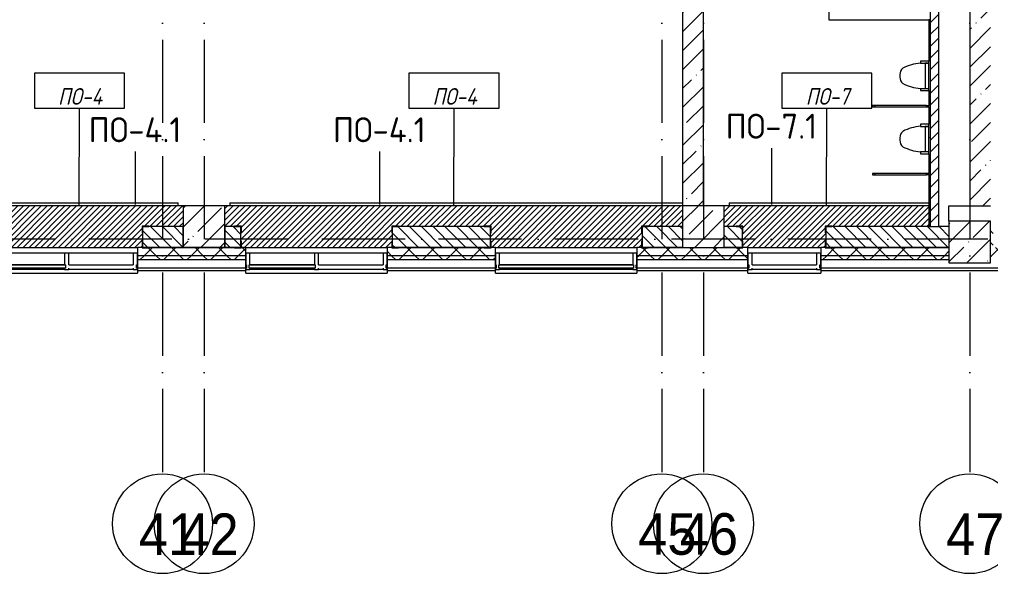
# Model space of a CAD drawing. Header units: millimetres. Extents: x -6467 to 106027, y -7090 to 195095.
# Drawn here: x 55390 to 67059, y 153872 to 160538 of the extents above; entities that cross this region are included whole.
import ezdxf

# ---------------------------------------------------------------- set-up
doc = ezdxf.new("R2010")
doc.units = ezdxf.units.MM
doc.linetypes.add('50_200_ШТРИХ_1Т_ш5_п1_п1_', pattern=[1400, 1000, -200, 0, -200])
for name, color, linetype, lineweight in [('A-FLOR', 7, 'Continuous', 9), ('A-FLOR-IDEN', 7, 'Continuous', 9), ('A-GLAZ', 7, 'Continuous', 5), ('A-GLAZ-CWMG', 7, 'Continuous', 9), ('A-GLAZ-CWMG-1', 7, 'Continuous', 20), ('A-WALL', 7, 'Continuous', 5), ('A-WALL-FNSH-1', 7, 'Continuous', 5), ('A-WALL-IDEN', 7, 'Continuous', 9), ('I-WALL', 7, 'Continuous', 5), ('S-COLS', 7, 'Continuous', 9), ('S-COLS-1', 7, 'Continuous', 5)]:
    doc.layers.add(name, color=color, linetype=linetype, lineweight=lineweight)
for name, color, linetype, lineweight, true_color in [('A-FLOR-PATT-1', 7, 'Continuous', 5, 0xd61c12), ('A-FLOR-PATT-3', 7, 'Continuous', 5, 0xd9e403), ('A-GENM-1', 7, 'Continuous', 9, 0xaaaaaa), ('A-GENM-2', 7, 'Continuous', 20, 0xaaaaaa), ('A-WALL-1', 7, 'Continuous', 5, 0x77b143), ('A-WALL-FNSH-2', 7, 'Continuous', 5, 0xaaaaaa), ('I-WALL-1', 7, 'Continuous', 5, 0x787878), ('M-EQPM-1', 7, 'Continuous', 9, 0xaaaaaa), ('P-SANR-FIXT-1', 7, 'Continuous', 9, 0xaaaaaa), ('Оси-1', 7, 'Continuous', 20, 0xaaaaaa), ('Оси-2', 7, 'Continuous', 9, 0xaaaaaa), ('Оси-3', 7, '50_200_ШТРИХ_1Т_ш5_п1_п1_', 9, 0xaaaaaa)]:
    doc.layers.add(name, color=color, linetype=linetype, lineweight=lineweight, true_color=true_color)
doc.styles.add('Arial', font='arial.ttf', dxfattribs={"width": 0.9, "height": 500})
doc.styles.add('GOST Common', font='', dxfattribs={"height": 300})
doc.styles.add('GOST Common_I', font='', dxfattribs={"width": 0.9, "height": 200})
doc.styles.get('GOST Common').set_extended_font_data('GOST Common')
doc.styles.get('GOST Common_I').set_extended_font_data('GOST Common', italic=True)
pattern_1 = [(45, (109.45, 102614.03), (-228.0985, 228.0985), []), (45, (337.55, 102614.03), (-228.0985, 228.0985), [403.225, -80.645, 6.706, -73.939])]
pattern_2 = [(45, (109.45, 102614.03), (-141.42136, 141.42136), []), (135, (109.45, 102614.03), (-141.42136, -141.42136), [])]

# ---------------------------------------------------------------- blocks, each defined once
blk = doc.blocks.new('BSC_Колонна _Прямоугольная - 500х500-V15-АИ_План этажа Радиаторы_3')
at = {"layer": 'S-COLS-1'}
h = blk.add_hatch(dxfattribs=at)
h.set_pattern_fill('FP_41', color=256, style=0, pattern_type=2)
h.set_pattern_definition([(45, (-63500, -55431.04), (-228.0985, 228.0985), []), (45, (-63271.9, -55431.04), (-228.0985, 228.0985), [403.225, -80.645, 6.706, -73.939])])
h.paths.add_polyline_path([(-250, -250), (250, -250), (250, 250), (-250, 250), (-250, -142)])
for p, q in [((250, 250), (-250, 250)), ((-250, 250), (-250, -250)), ((250, -250), (250, 250)), ((-250, -250), (250, -250))]:
    blk.add_line(p, q, dxfattribs=at)
blk = doc.blocks.new('Прямоугольный импост - Импост структурный с накладкой - 180мм-22437098-АИ_План этажа Радиаторы_3')
at = {"layer": 'A-GLAZ-CWMG-1'}
for p, q in [((-50, 0), (-50, 17)), ((-50, 17), (0, 17)), ((-40, 0), (-50, 0)), ((-40, -40), (-40, 0)), ((0, 0), (-10, 0)), ((-10, 0), (-10, -40)), ((0, 17), (0, 0)), ((-50, -180), (-50, -40)), ((-50, -40), (-40, -40)), ((-10, -40), (0, -40)), ((0, -40), (0, -180)), ((0, -180), (-50, -180))]:
    blk.add_line(p, q, dxfattribs=at)
blk = doc.blocks.new('Прямоугольный импост - Импост структурный с накладкой - 180мм-22437099-АИ_План этажа Радиаторы_3')
at = {"layer": 'A-GLAZ-CWMG-1'}
for p, q in [((0, 17), (-50, 17)), ((-50, 17), (-50, 0)), ((-50, 0), (-40, 0)), ((-40, 0), (-40, -40)), ((-10, -40), (-10, 0)), ((-10, 0), (0, 0)), ((0, 0), (0, 17)), ((-40, -40), (-50, -40)), ((-50, -40), (-50, -180)), ((0, -40), (-10, -40)), ((0, -180), (0, -40)), ((-50, -180), (0, -180))]:
    blk.add_line(p, q, dxfattribs=at)
blk = doc.blocks.new('Прямоугольный импост - Импост структурный с накладкой - 180мм-22437089-АИ_План этажа Радиаторы_3')
at = {"layer": 'A-GLAZ-CWMG'}
for p, q in [((53650, 55111), (52050, 55111)), ((53650, 54931), (52050, 54931)), ((53650, 54914), (52050, 54914))]:
    blk.add_line(p, q, dxfattribs=at)
blk = doc.blocks.new('Прямоугольный импост - Импост структурный с накладкой - 180мм-22437111-АИ_План этажа Радиаторы_3')
at = {"layer": 'A-GLAZ-CWMG-1'}
for p, q in [((-50, 0), (-50, 17)), ((-50, 17), (0, 17)), ((0, 0), (-10, 0)), ((-10, 0), (-10, -40)), ((0, 17), (0, 0)), ((-50, -180), (-50, -40)), ((-10, -40), (0, -40)), ((0, -40), (0, -180)), ((0, -180), (-50, -180))]:
    blk.add_line(p, q, dxfattribs=at)
blk = doc.blocks.new('Прямоугольный импост - Импост структурный с накладкой - 180мм-22071093-АИ_План этажа Радиаторы_3')
at = {"layer": 'A-GLAZ-CWMG'}
for p, q in [((49825, 55111), (49050, 55111)), ((49825, 54931), (49050, 54931)), ((49825, 54914), (49050, 54914))]:
    blk.add_line(p, q, dxfattribs=at)
blk = doc.blocks.new('Прямоугольный импост - Импост структурный с накладкой - 180мм-V176-АИ_План этажа Радиаторы_3')
at = {"layer": 'A-GLAZ-CWMG'}
for p, q in [((6638, 55111), (5863, 55111)), ((6638, 54914), (5863, 54914))]:
    blk.add_line(p, q, dxfattribs=at)
blk = doc.blocks.new('Прямоугольный импост - Импост структурный с накладкой - 180мм-V179-АИ_План этажа Радиаторы_3')
at = {"layer": 'A-GLAZ-CWMG-1'}
for p, q in [((-25, 0), (-25, 17)), ((-25, 17), (25, 17)), ((-15, 0), (-25, 0)), ((-15, -40), (-15, 0)), ((25, 17), (25, 0)), ((-25, -180), (-25, -40)), ((-25, -40), (-15, -40)), ((25, -40), (25, -180)), ((25, -180), (-25, -180))]:
    blk.add_line(p, q, dxfattribs=at)
blk = doc.blocks.new('Прямоугольный импост - Импост структурный с накладкой - 180мм-22437157-АИ_План этажа Радиаторы_3')
at = {"layer": 'A-GLAZ-CWMG-1'}
for p, q in [((0, 17), (-50, 17)), ((-50, 17), (-50, 0)), ((-50, 0), (-40, 0)), ((-40, 0), (-40, -40)), ((-10, -40), (-10, 0)), ((-10, 0), (0, 0)), ((0, 0), (0, 17)), ((-40, -40), (-50, -40)), ((-50, -40), (-50, -180)), ((0, -40), (-10, -40)), ((0, -180), (0, -40)), ((-50, -180), (0, -180))]:
    blk.add_line(p, q, dxfattribs=at)
blk = doc.blocks.new('Прямоугольный импост - Импост структурный с накладкой - 180мм-22437121-АИ_План этажа Радиаторы_3')
at = {"layer": 'A-GLAZ-CWMG-1'}
for p, q in [((-50, 0), (-50, 17)), ((-50, 17), (0, 17)), ((0, 0), (-10, 0)), ((-10, 0), (-10, -40)), ((0, 17), (0, 0)), ((-50, -180), (-50, -40)), ((-10, -40), (0, -40)), ((0, -40), (0, -180)), ((0, -180), (-50, -180))]:
    blk.add_line(p, q, dxfattribs=at)
blk = doc.blocks.new('Прямоугольный импост - Импост структурный с накладкой - 180мм-22437100-АИ_План этажа Радиаторы_3')
at = {"layer": 'A-GLAZ-CWMG-1'}
for p, q in [((-25, 0), (-25, 17)), ((-25, 17), (25, 17)), ((25, 0), (15, 0)), ((15, 0), (15, -40)), ((25, 17), (25, 0)), ((-25, -180), (-25, -40)), ((15, -40), (25, -40)), ((25, -40), (25, -180)), ((25, -180), (-25, -180))]:
    blk.add_line(p, q, dxfattribs=at)
blk = doc.blocks.new('Прямоугольный импост - Импост структурный с накладкой - 180мм-22437155-АИ_План этажа Радиаторы_3')
at = {"layer": 'A-GLAZ-CWMG-1'}
for p, q in [((0, 17), (-50, 17)), ((-50, 17), (-50, 0)), ((-10, -40), (-10, 0)), ((-10, 0), (0, 0)), ((0, 0), (0, 17)), ((-50, -40), (-50, -180)), ((0, -40), (-10, -40)), ((0, -180), (0, -40)), ((-50, -180), (0, -180))]:
    blk.add_line(p, q, dxfattribs=at)
blk = doc.blocks.new('BSC_Колонна _Прямоугольная - 500х500-V224-АИ_План этажа Радиаторы_3')
at = {"layer": 'S-COLS-1'}
h = blk.add_hatch(dxfattribs=at)
h.set_pattern_fill('FP_174', color=256, style=0, pattern_type=2)
h.set_pattern_definition([(45, (-66700, -55244.7), (-228.0985, 228.0985), []), (45, (-66471.9, -55244.7), (-228.0985, 228.0985), [403.225, -80.645, 6.706, -73.939])])
h.paths.add_polyline_path([(-250, -250), (250, -250), (250, 250), (-250, 250), (-250, 44)])
for p, q in [((250, 250), (-250, 250)), ((-250, 250), (-250, -250)), ((250, -250), (250, 250)), ((-250, -250), (250, -250))]:
    blk.add_line(p, q, dxfattribs=at)
blk = doc.blocks.new('Фахверк _газобетон торцы_750 - Фахверк _газобетон торцы_-25587355-АИ_План этажа Радиаторы_3')
at = {"layer": 'A-GENM-2'}
for p, q in [((89406, 11135), (89325, 11135)), ((89325, 11135), (89325, 11129)), ((89325, 11129), (89400, 11129)), ((89400, 11129), (89400, 11054)), ((89406, 11054), (89406, 11135)), ((89400, 11054), (89406, 11054)), ((89400, 10879), (89325, 10879)), ((89325, 10879), (89325, 10873)), ((89325, 10873), (89406, 10873)), ((89400, 10954), (89400, 10879)), ((89406, 10954), (89400, 10954)), ((89406, 10873), (89406, 10954))]:
    blk.add_line(p, q, dxfattribs=at)
blk = doc.blocks.new('Фахверк _газобетон торцы_752 - Фахверк _газобетон торцы_-25587395-АИ_План этажа Радиаторы_3')
at = {"layer": 'A-GENM-2'}
for p, q in [((89406, 11135), (89325, 11135)), ((89325, 11135), (89325, 11129)), ((89325, 11129), (89400, 11129)), ((89400, 11129), (89400, 11054)), ((89406, 11054), (89406, 11135)), ((89400, 11054), (89406, 11054)), ((89400, 10879), (89325, 10879)), ((89325, 10879), (89325, 10873)), ((89325, 10873), (89406, 10873)), ((89400, 10954), (89400, 10879)), ((89406, 10954), (89400, 10954)), ((89406, 10873), (89406, 10954))]:
    blk.add_line(p, q, dxfattribs=at)
blk = doc.blocks.new('Фахверк _газобетон торцы_753 - Фахверк _газобетон торцы_-25587415-АИ_План этажа Радиаторы_3')
at = {"layer": 'A-GENM-2'}
for p, q in [((89406, 156989), (89325, 156989)), ((89325, 156989), (89325, 156983)), ((89325, 156983), (89400, 156983)), ((89400, 156983), (89400, 156908)), ((89406, 156908), (89406, 156989)), ((89400, 156908), (89406, 156908)), ((89400, 156733), (89325, 156733)), ((89325, 156733), (89325, 156727)), ((89325, 156727), (89406, 156727)), ((89406, 156808), (89400, 156808)), ((89400, 156808), (89400, 156733)), ((89406, 156727), (89406, 156808))]:
    blk.add_line(p, q, dxfattribs=at)
blk = doc.blocks.new('Фахверк _газобетон торцы_754 - Фахверк _газобетон торцы_-25587435-АИ_План этажа Радиаторы_3')
at = {"layer": 'A-GENM-2'}
for p, q in [((89406, 11135), (89325, 11135)), ((89325, 11135), (89325, 11129)), ((89325, 11129), (89400, 11129)), ((89400, 11129), (89400, 11054)), ((89406, 11054), (89406, 11135)), ((89400, 11054), (89406, 11054)), ((89400, 10879), (89325, 10879)), ((89325, 10879), (89325, 10873)), ((89325, 10873), (89406, 10873)), ((89400, 10954), (89400, 10879)), ((89406, 10954), (89400, 10954)), ((89406, 10873), (89406, 10954))]:
    blk.add_line(p, q, dxfattribs=at)
blk = doc.blocks.new('Фахверк _газобетон торцы_755 - Фахверк _газобетон торцы_-25587455-АИ_План этажа Радиаторы_3')
at = {"layer": 'A-GENM-2'}
for p, q in [((89406, 156989), (89325, 156989)), ((89325, 156989), (89325, 156983)), ((89325, 156983), (89400, 156983)), ((89400, 156983), (89400, 156908)), ((89406, 156908), (89406, 156989)), ((89400, 156908), (89406, 156908)), ((89400, 156733), (89325, 156733)), ((89325, 156733), (89325, 156727)), ((89325, 156727), (89406, 156727)), ((89406, 156808), (89400, 156808)), ((89400, 156808), (89400, 156733)), ((89406, 156727), (89406, 156808))]:
    blk.add_line(p, q, dxfattribs=at)
blk = doc.blocks.new('Фахверк _газобетон торцы_766 - Фахверк _газобетон торцы_-25587800-АИ_План этажа Радиаторы_3')
at = {"layer": 'A-GENM-2'}
for p, q in [((89406, 11135), (89325, 11135)), ((89325, 11135), (89325, 11129)), ((89325, 11129), (89400, 11129)), ((89400, 11129), (89400, 11054)), ((89406, 11054), (89406, 11135)), ((89400, 11054), (89406, 11054)), ((89400, 10879), (89325, 10879)), ((89325, 10879), (89325, 10873)), ((89325, 10873), (89406, 10873)), ((89400, 10954), (89400, 10879)), ((89406, 10954), (89400, 10954)), ((89406, 10873), (89406, 10954))]:
    blk.add_line(p, q, dxfattribs=at)
blk = doc.blocks.new('Фахверк _газобетон торцы_767 - Фахверк _газобетон торцы_-25587820-АИ_План этажа Радиаторы_3')
at = {"layer": 'A-GENM-2'}
for p, q in [((89406, 156989), (89325, 156989)), ((89325, 156989), (89325, 156983)), ((89325, 156983), (89400, 156983)), ((89400, 156983), (89400, 156908)), ((89406, 156908), (89406, 156989)), ((89400, 156908), (89406, 156908)), ((89400, 156733), (89325, 156733)), ((89325, 156733), (89325, 156727)), ((89325, 156727), (89406, 156727)), ((89406, 156808), (89400, 156808)), ((89400, 156808), (89400, 156733)), ((89406, 156727), (89406, 156808))]:
    blk.add_line(p, q, dxfattribs=at)
blk = doc.blocks.new('Отлив_СКБ - Отлив витража-V322-АИ_План этажа Радиаторы_3')
at = {"layer": 'A-GLAZ'}
for p, q in [((0, 69), (0, 100)), ((1700, 100), (0, 100)), ((875, 2), (1650, 2)), ((1700, 100), (1700, 69)), ((825, 0), (50, 0)), ((1650, 0), (875, 0))]:
    blk.add_line(p, q, dxfattribs=at)
blk = doc.blocks.new('Отлив_СКБ - Отлив витража-V323-АИ_План этажа Радиаторы_3')
at = {"layer": 'A-GLAZ'}
for p, q in [((0, 69), (0, 100)), ((1700, 100), (0, 100)), ((50, 2), (1650, 2)), ((1700, 100), (1700, 69)), ((1650, 0), (50, 0))]:
    blk.add_line(p, q, dxfattribs=at)
blk = doc.blocks.new('Отлив_СКБ - Отлив витража-V324-АИ_План этажа Радиаторы_3')
at = {"layer": 'A-GLAZ'}
for p, q in [((0, 69), (0, 100)), ((875, 100), (0, 100)), ((875, 100), (875, 69)), ((825, 0), (50, 0))]:
    blk.add_line(p, q, dxfattribs=at)
blk = doc.blocks.new('Писсуар-Настенный_350-3D - Писсуар-Настенный_350-3D-29186888-АИ_План этажа Радиаторы_3')
at = {"layer": 'P-SANR-FIXT-1'}
for p, q in [((-109, 410), (-124, 410)), ((-94, 410), (-109, 410)), ((-261, 162), (-287, 162)), ((-287, 162), (-287, 60)), ((-261, 162), (-261, 60)), ((69, 162), (43, 162)), ((43, 162), (43, 60)), ((69, 60), (69, 162)), ((-287, 60), (69, 60)), ((43, 107), (-261, 107)), ((-261, 107), (-261, 60)), ((43, 60), (43, 107))]:
    blk.add_line(p, q, dxfattribs=at)
for centre, radius, start, end in [((279, 123), 542, 152.3797, 175.9011), ((-124, 309), 101, 90, 140), ((-94, 309), 101, 40, 90), ((-497, 123), 542, 4.0989, 27.6203)]:
    blk.add_arc(centre, radius, start, end, dxfattribs=at)
blk = doc.blocks.new('SMP_ДушеваяПерегородка_P1 - Туалетная кабинка 4-29189121-АИ_План этажа Радиаторы_3')
at = {"layer": 'M-EQPM-1'}
for p, q in [((8, 740), (-8, 740)), ((-8, 740), (-8, 710)), ((8, 710), (-8, 710)), ((-8, 710), (-8, 90)), ((-8, 710), (8, 710)), ((8, 710), (8, 740)), ((8, 90), (8, 710)), ((-8, 90), (8, 90)), ((6, 90), (-6, 90)), ((-6, 90), (-6, 60)), ((-6, 60), (6, 60)), ((6, 60), (6, 90))]:
    blk.add_line(p, q, dxfattribs=at)
blk = doc.blocks.new('Ось сетки - Круг_Ø6_00__ISO-2_5_0_9K_-17386508-АИ_План этажа Радиаторы_3')
at = {"layer": 'Оси-1'}
blk.add_circle((0, 0), 3, dxfattribs=at)
blk = doc.blocks.new('AAR_СКБ_Марка_Перекрытия_1 мм - Марка пола-27961726-АИ_План этажа Радиаторы_3')
at = {"layer": 'A-FLOR-IDEN'}
for p, q in [((2.723, 2.101), (-2.69, 2.101)), ((-2.69, 2.101), (-2.69, 0)), ((2.723, 0), (2.723, 2.101)), ((-2.69, 0), (2.723, 0))]:
    blk.add_line(p, q, dxfattribs=at)

msp = doc.modelspace()

# ---------------------------------------------------------------- hatches: boundary and pattern name
at = {"layer": 'A-FLOR-PATT-1'}
h = msp.add_hatch(dxfattribs=at)
h.set_pattern_fill('FP_333', color=256, style=0, pattern_type=2)
h.set_pattern_definition([(45, (56109.45, 158045.076), (-35.3553, 35.3553), [])])
h.paths.add_polyline_path([(56809, 157795), (56865, 157795), (56865, 157870), (56871, 157870), (56871, 157970), (56865, 157970), (56865, 158051), (56946, 158051), (56946, 158045), (57359, 158045), (57359, 158295), (54859, 158295), (54859, 158045), (54976, 158045), (54976, 158051), (55057, 158051), (55057, 157970), (55051, 157970), (55051, 157870), (55057, 157870), (55057, 157795), (56636, 157795)])
h = msp.add_hatch(dxfattribs=at)
h.set_pattern_fill('FP_334', color=256, style=0, pattern_type=2)
h.set_pattern_definition([(45, (60609.45, 158045.076), (-35.3553, 35.3553), [])])
h.paths.add_polyline_path([(62426, 157795), (62865, 157795), (62865, 157870), (62871, 157870), (62871, 157970), (62865, 157970), (62865, 158051), (62946, 158051), (62946, 158045), (63359, 158045), (63359, 158295), (57859, 158295), (57859, 158045), (57976, 158045), (57976, 158051), (58057, 158051), (58057, 157970), (58051, 157970), (58051, 157870), (58057, 157870), (58057, 157795), (59865, 157796), (59865, 157870), (59871, 157870), (59871, 157970), (59865, 157970), (59865, 158051), (59946, 158051), (59946, 158045), (60976, 158045), (60976, 158051), (61057, 158051), (61057, 157970), (61051, 157970), (61051, 157870), (61057, 157870), (61057, 157795), (61109, 157795)])
at = {"layer": 'A-FLOR-PATT-3'}
h = msp.add_hatch(dxfattribs=at)
h.set_pattern_fill('FP_335', color=256, style=0, pattern_type=2)
h.set_pattern_definition([(45, (65089.45, 158045.076), (-35.3553, 35.3553), [])])
h.paths.add_polyline_path([(65018, 157795), (65072, 157797), (65072, 157870), (65078, 157870), (65078, 157970), (65072, 157970), (65072, 158051), (65153, 158051), (65153, 158045), (66319, 158045), (66319, 158295), (63859, 158295), (63859, 158045), (64003, 158045), (64003, 158051), (64084, 158051), (64084, 157970), (64078, 157970), (64080, 157870), (64084, 157870), (64084, 157795), (64907, 157795)])
at = {"layer": 'A-WALL'}
h = msp.add_hatch(dxfattribs=at)
h.set_pattern_fill('FP_1', color=256, style=0, pattern_type=2)
h.set_pattern_definition(pattern_1)
h.paths.add_polyline_path([(66809, 158295), (67059, 158295), (67059, 165795), (66809, 165795), (66809, 159309)])
h = msp.add_hatch(dxfattribs=at)
h.set_pattern_fill('FP_1', color=256, style=0, pattern_type=2)
h.set_pattern_definition(pattern_1)
h.paths.add_polyline_path([(63609, 158295), (63609, 165295), (63359, 165295), (63359, 158295), (63369, 158295)])
h = msp.add_hatch(dxfattribs=at)
h.set_pattern_fill('FP_122', color=256, style=0, pattern_type=2)
h.set_pattern_definition(pattern_2)
h.paths.add_polyline_path([(74509, 157695), (74509, 157795), (68199, 157795), (68199, 157695), (74459, 157695)])
h.paths.add_polyline_path([(65018, 157695), (66559, 157695), (66559, 157795), (65018, 157795)])
h.paths.add_polyline_path([(64080, 157695), (64143, 157695), (64143, 157795), (62809, 157795), (62809, 157695), (63253, 157695)])
h.paths.add_polyline_path([(67059, 157695), (67324, 157695), (67324, 157795), (67059, 157795), (67059, 157784)])
h.paths.add_polyline_path([(60771, 157695), (61109, 157695), (61109, 157795), (59809, 157795), (59809, 157695)])
h.paths.add_polyline_path([(58109, 157695), (58109, 157795), (56809, 157795), (56809, 157695), (57463, 157695)])
h.paths.add_polyline_path([(55109, 157695), (55109, 157795), (53809, 157795), (53809, 157695), (54155, 157695)])
h.paths.add_polyline_path([(52109, 157695), (52109, 157795), (50809, 157795), (50809, 157695), (50847, 157695)])
h.paths.add_polyline_path([(47809, 157695), (49109, 157695), (49109, 157795), (47809, 157795)])
h.paths.add_polyline_path([(42809, 157695), (42809, 157795), (41509, 157795), (41509, 157695), (42576, 157695)])
h.paths.add_polyline_path([(45884, 157695), (46109, 157695), (46109, 157795), (44509, 157795), (44509, 157695), (45057, 157695)])
h.paths.add_polyline_path([(39809, 157695), (39809, 157795), (38509, 157795), (38509, 157695), (39267, 157695)])
h.paths.add_polyline_path([(36809, 157695), (36809, 157795), (35509, 157795), (35509, 157695), (35959, 157695)])
h.paths.add_polyline_path([(32651, 157695), (33809, 157695), (33809, 157795), (32509, 157795), (32509, 157695)])
h.paths.add_polyline_path([(30170, 157695), (30809, 157695), (30809, 157795), (29509, 157795), (29509, 157695)])
h.paths.add_polyline_path([(27809, 157695), (27809, 157795), (26509, 157795), (26509, 157695), (27688, 157695)])
h.paths.add_polyline_path([(24809, 157695), (24809, 157795), (23509, 157795), (23509, 157695), (24380, 157695)])
h.paths.add_polyline_path([(21072, 157695), (21809, 157695), (21809, 157795), (20509, 157795), (20509, 157695)])
h.paths.add_polyline_path([(18809, 157695), (18809, 157795), (17509, 157795), (17509, 157695), (17763, 157695)])
h.paths.add_polyline_path([(16109, 157695), (16634, 157695), (16634, 157795), (6797, 157795), (6797, 157695), (12801, 157695)])
h.paths.add_polyline_path([(5922, 157695), (5922, 157795), (-2341, 157795), (-2341, 157695), (2876, 157695)])
h = msp.add_hatch(dxfattribs=at)
h.set_pattern_fill('FP_122', color=256, style=0, pattern_type=2)
h.set_pattern_definition(pattern_2)
h.paths.add_polyline_path([(74459, 157645), (74459, 157695), (68199, 157695), (68199, 157645), (74418, 157645)])
h.paths.add_polyline_path([(67059, 157645), (67324, 157645), (67324, 157695), (67059, 157695), (67059, 157689)])
h.paths.add_polyline_path([(66559, 157645), (66559, 157695), (65018, 157695), (65018, 157645), (65734, 157645)])
h.paths.add_polyline_path([(64143, 157645), (64143, 157695), (62809, 157695), (62809, 157645), (64080, 157645)])
h.paths.add_polyline_path([(60771, 157645), (61109, 157645), (61109, 157695), (59809, 157695), (59809, 157645)])
h.paths.add_polyline_path([(58109, 157645), (58109, 157695), (56809, 157695), (56809, 157645), (57463, 157645)])
h.paths.add_polyline_path([(55109, 157645), (55109, 157695), (53809, 157695), (53809, 157645), (54155, 157645)])
h.paths.add_polyline_path([(50847, 157645), (52109, 157645), (52109, 157695), (50809, 157695), (50809, 157645)])
h.paths.add_polyline_path([(49109, 157645), (49109, 157695), (47809, 157695), (47809, 157645), (48365, 157645)])
h.paths.add_polyline_path([(45057, 157645), (46109, 157645), (46109, 157695), (44509, 157695), (44509, 157645)])
h.paths.add_polyline_path([(42809, 157645), (42809, 157695), (41509, 157695), (41509, 157645), (42576, 157645)])
h.paths.add_polyline_path([(39267, 157645), (39809, 157645), (39809, 157695), (38509, 157695), (38509, 157645)])
h.paths.add_polyline_path([(36809, 157645), (36809, 157695), (35509, 157695), (35509, 157645), (35959, 157645)])
h.paths.add_polyline_path([(33809, 157645), (33809, 157695), (32509, 157695), (32509, 157645), (32651, 157645)])
h.paths.add_polyline_path([(29509, 157645), (30809, 157645), (30809, 157695), (29509, 157695)])
h.paths.add_polyline_path([(27809, 157645), (27809, 157695), (26509, 157695), (26509, 157645), (27688, 157645)])
h.paths.add_polyline_path([(24809, 157645), (24809, 157695), (23509, 157695), (23509, 157645), (24380, 157645)])
h.paths.add_polyline_path([(21072, 157645), (21809, 157645), (21809, 157695), (20509, 157695), (20509, 157645)])
h.paths.add_polyline_path([(18809, 157645), (18809, 157695), (17509, 157695), (17509, 157645), (17763, 157645)])
h.paths.add_polyline_path([(16109, 157645), (16634, 157645), (16634, 157695), (6797, 157695), (6797, 157645), (12801, 157645)])
h.paths.add_polyline_path([(5922, 157645), (5922, 157695), (-2441, 157695), (-2441, 157645), (2876, 157645)])
at = {"layer": 'I-WALL'}
h = msp.add_hatch(dxfattribs=at)
h.set_pattern_fill('FP_5', color=256, style=0, pattern_type=2)
h.set_pattern_definition([(45, (109.45, 102614.03), (-70.71068, 70.71068), [])])
h.paths.add_polyline_path([(66339, 158045), (66439, 158045), (66439, 165545), (66339, 165545), (66339, 159309)])
h = msp.add_hatch(dxfattribs=at)
h.set_pattern_fill('FP_2', color=256, style=0, pattern_type=2)
h.set_pattern_definition([(135, (109.45, 102614.03), (-70.71068, -70.71068), [])])
h.paths.add_polyline_path([(67059, 157795), (67089, 157795), (67089, 158045), (67059, 158045), (67059, 157805)])
h.paths.add_polyline_path([(66559, 157795), (66559, 158045), (65078, 158045), (65078, 157795), (65734, 157795)])
h.paths.add_polyline_path([(63253, 157795), (63359, 157795), (63359, 158045), (62871, 158045), (62871, 157795)])
h.paths.add_polyline_path([(63859, 157795), (64078, 157795), (64078, 158045), (63859, 158045), (63859, 157903)])
h.paths.add_polyline_path([(60771, 157795), (61051, 157795), (61051, 158045), (59871, 158045), (59871, 157795)])
h.paths.add_polyline_path([(57859, 157795), (58051, 157795), (58051, 158045), (57859, 158045), (57859, 157903)])
h.paths.add_polyline_path([(56871, 157795), (57359, 157795), (57359, 158045), (56871, 158045), (56871, 157903)])
h.paths.add_polyline_path([(55051, 157795), (55051, 158045), (54859, 158045), (54859, 157795)])
h.paths.add_polyline_path([(54359, 157795), (54359, 158045), (53871, 158045), (53871, 157795), (54155, 157795)])
h.paths.add_polyline_path([(52051, 157795), (52051, 158045), (50871, 158045), (50871, 157795)])
h.paths.add_polyline_path([(49051, 157795), (49051, 158045), (48859, 158045), (48859, 157795)])
h.paths.add_polyline_path([(48359, 157795), (48359, 158045), (47871, 158045), (47871, 157795)])
h.paths.add_polyline_path([(44809, 157795), (44809, 158045), (44571, 158045), (44571, 157795)])
h.paths.add_polyline_path([(46051, 157795), (46051, 158045), (45859, 158045), (45859, 157795), (45884, 157795)])
h.paths.add_polyline_path([(45309, 157795), (45359, 157795), (45359, 158045), (45309, 158045), (45309, 157903)])
h.paths.add_polyline_path([(42576, 157795), (42751, 157795), (42751, 158045), (41571, 158045), (41571, 157795)])
h.paths.add_polyline_path([(39309, 157795), (39751, 157795), (39751, 158045), (39309, 158045), (39309, 157903)])
h.paths.add_polyline_path([(38809, 157795), (38809, 158045), (38571, 158045), (38571, 157795)])
h.paths.add_polyline_path([(36751, 157795), (36751, 158045), (36309, 158045), (36309, 157795)])
h.paths.add_polyline_path([(35809, 157795), (35809, 158045), (35571, 158045), (35571, 157795)])
h.paths.add_polyline_path([(33751, 157795), (33751, 158045), (32571, 158045), (32571, 157795), (32651, 157795)])
h.paths.add_polyline_path([(30751, 157795), (30751, 158045), (30309, 158045), (30309, 157795)])
h.paths.add_polyline_path([(29571, 157795), (29809, 157795), (29809, 158045), (29571, 158045), (29571, 157903)])
h.paths.add_polyline_path([(27751, 157795), (27751, 158045), (27309, 158045), (27309, 157795), (27688, 157795)])
h.paths.add_polyline_path([(26571, 157795), (26809, 157795), (26809, 158045), (26571, 158045), (26571, 157903)])
h.paths.add_polyline_path([(24380, 157795), (24751, 157795), (24751, 158045), (23571, 158045), (23571, 157795)])
h.paths.add_polyline_path([(20571, 157795), (20809, 157795), (20809, 158045), (20571, 158045), (20571, 157903)])
h.paths.add_polyline_path([(21751, 157795), (21751, 158045), (21309, 158045), (21309, 157795)])
h.paths.add_polyline_path([(18751, 157795), (18751, 158045), (18309, 158045), (18309, 157795)])
h.paths.add_polyline_path([(17572, 157795), (17809, 157795), (17809, 158045), (17572, 158045), (17572, 157903)])
h.paths.add_polyline_path([(16109, 157795), (16572, 157795), (16572, 158045), (13659, 158045), (13659, 157795)])
at = {"layer": 'I-WALL-1'}
h = msp.add_hatch(dxfattribs=at)
h.set_pattern_fill('FP_3', color=256, style=0, pattern_type=2)
h.set_pattern_definition([(0, (109.45, 102614.03), (406.4, 101.6), [6.706, -298.094, 6.706, -298.094, -1625.6]), (0, (109.45, 102614.03), (406.4, 101.6), [-609.6, 6.706, -602.894, 6.706, -298.094, -711.2]), (0, (109.45, 102614.03), (406.4, 101.6), [-1524, 6.706, -196.494, 6.706, -501.294]), (120, (261.85, 102664.83), (-291.18818, 301.15272), [6.706, -298.094, 6.706, -298.094, -1625.6]), (120, (261.85, 102664.83), (-291.18818, 301.15272), [-609.6, 6.706, -602.894, 6.706, -298.094, -711.2]), (120, (261.85, 102664.83), (-291.18818, 301.15272), [-1524, 6.706, -196.494, 6.706, -501.294]), (240, (312.65, 102868.03), (-115.21182, -402.75272), [6.706, -298.094, 6.706, -298.094, -1625.6]), (240, (312.65, 102868.03), (-115.21182, -402.75272), [-609.6, 6.706, -602.894, 6.706, -298.094, -711.2]), (240, (312.65, 102868.03), (-115.21182, -402.75272), [-1524, 6.706, -196.494, 6.706, -501.294])])
h.paths.add_polyline_path([(66339, 158045), (66339, 160532), (66319, 160532), (66319, 158045)])
h.paths.add_polyline_path([(66319, 160544), (66339, 160544), (66339, 161442), (66319, 161442), (66319, 160715)])
h.paths.add_polyline_path([(66339, 161454), (66339, 162354), (66319, 162354), (66319, 161454)])
h.paths.add_polyline_path([(66339, 162454), (66339, 165545), (66319, 165545), (66319, 162454)])
at = {"layer": 'S-COLS-1'}
h = msp.add_hatch(dxfattribs=at)
h.set_pattern_fill('FP_1', color=256, style=0, pattern_type=2)
h.set_pattern_definition(pattern_1)
h.paths.add_polyline_path([(57463, 157795), (57859, 157795), (57859, 158295), (57359, 158295), (57359, 157795)])

# ---------------------------------------------------------------- linework, layer by layer
at = {"layer": 'A-FLOR'}
for p, q in [((57359, 158295), (54859, 158295)), ((63359, 158295), (57859, 158295)), ((66319, 158295), (63859, 158295)), ((66559, 158109), (66559, 158295)), ((66559, 158295), (66809, 158295)), ((55109, 157795), (56809, 157795)), ((58109, 157795), (59809, 157795)), ((61109, 157795), (62809, 157795)), ((64143, 157795), (65018, 157795))]:
    msp.add_line(p, q, dxfattribs=at)
at = {"layer": 'A-FLOR-IDEN'}
for p, q in [((56109, 158295), (56113, 159471)), ((60609, 158295), (60613, 159471)), ((65089, 158295), (65093, 159471))]:
    msp.add_line(p, q, dxfattribs=at)
at = {"layer": 'A-WALL'}
for p, q in [((66809, 165795), (66809, 158295)), ((63359, 165295), (63359, 158295)), ((63609, 158295), (63609, 165295)), ((66339, 158045), (66339, 162354)), ((54919, 158330), (57299, 158330)), ((57299, 158295), (57299, 158330)), ((57919, 158330), (63359, 158330)), ((57919, 158330), (57919, 158295)), ((63919, 158330), (66319, 158330)), ((63919, 158330), (63919, 158295)), ((66809, 158295), (67059, 158295)), ((57359, 158045), (56871, 158045)), ((56871, 158045), (56871, 157795)), ((57359, 157795), (57359, 158045)), ((58051, 158045), (57859, 158045)), ((57859, 158045), (57859, 157795)), ((58051, 157795), (58051, 158045)), ((61051, 158045), (59871, 158045)), ((59871, 158045), (59871, 157795)), ((61051, 157795), (61051, 158045)), ((63359, 158045), (62871, 158045)), ((62871, 158045), (62871, 157795)), ((64078, 158045), (63859, 158045)), ((64078, 157795), (64078, 158045)), ((66319, 158045), (65078, 158045)), ((65078, 158045), (65078, 157795)), ((66319, 158045), (66439, 158045)), ((66559, 158045), (66439, 158045)), ((56871, 157795), (57359, 157795)), ((57859, 157795), (58051, 157795)), ((59871, 157795), (61051, 157795)), ((62871, 157795), (63359, 157795)), ((63859, 157795), (64078, 157795)), ((65078, 157795), (66559, 157795)), ((58109, 157695), (56809, 157695)), ((61109, 157695), (59809, 157695)), ((64143, 157695), (62809, 157695)), ((66559, 157695), (65018, 157695)), ((58109, 157645), (56809, 157645)), ((58109, 157545), (56809, 157545)), ((61109, 157645), (59809, 157645)), ((61109, 157545), (59809, 157545)), ((64143, 157645), (62809, 157645)), ((64143, 157545), (62809, 157545)), ((66559, 157645), (65018, 157645)), ((67324, 157545), (65018, 157545))]:
    msp.add_line(p, q, dxfattribs=at)
at = {"layer": 'A-WALL-1'}
msp.add_line((66339, 160532), (66319, 160532), dxfattribs=at)
at = {"layer": 'A-WALL-FNSH-1'}
for p, q in [((66439, 158045), (66439, 165545)), ((66319, 160532), (66319, 160037)), ((66319, 159681), (66319, 159500)), ((66319, 159488), (66319, 159277)), ((66319, 158921), (66319, 158684)), ((66319, 158672), (66319, 158045)), ((58109, 157795), (56809, 157795)), ((56809, 157795), (56809, 157518)), ((58109, 157518), (58109, 157795)), ((61109, 157795), (59809, 157795)), ((59809, 157795), (59809, 157518)), ((61109, 157518), (61109, 157795)), ((63359, 157795), (62809, 157795)), ((62809, 157795), (62809, 157518)), ((64143, 157795), (63859, 157795)), ((64143, 157518), (64143, 157795)), ((66559, 157795), (65018, 157795)), ((65018, 157795), (65018, 157518)), ((56809, 157518), (58109, 157518)), ((59809, 157518), (61109, 157518)), ((62809, 157518), (64143, 157518)), ((65018, 157518), (67324, 157518))]:
    msp.add_line(p, q, dxfattribs=at)
at = {"layer": 'A-WALL-FNSH-2'}
for p, q in [((65117, 160749), (65117, 160532)), ((65117, 160532), (66319, 160532))]:
    msp.add_line(p, q, dxfattribs=at)
at = {"layer": 'A-WALL-IDEN'}
for p, q in [((56786, 158313), (56786, 158947)), ((59721, 158313), (59721, 158947)), ((64432, 158313), (64432, 158989))]:
    msp.add_line(p, q, dxfattribs=at)
at = {"layer": 'S-COLS'}
for p, q in [((57359, 158045), (57359, 157795)), ((57859, 157795), (57859, 158045))]:
    msp.add_line(p, q, dxfattribs=at)
at = {"layer": 'S-COLS-1'}
for p, q in [((57859, 158295), (57359, 158295)), ((57359, 158295), (57359, 158045)), ((57859, 158045), (57859, 158295)), ((57359, 157795), (57859, 157795))]:
    msp.add_line(p, q, dxfattribs=at)
at = {"layer": 'Оси-3'}
for p, q in [((57109, 193895), (57109, 155072)), ((57609, 193895), (57609, 155072)), ((63109, 193895), (63109, 155072)), ((63609, 193895), (63609, 155072)), ((66809, 193895), (66809, 155072)), ((104827, 157895), (-5158, 157895))]:
    msp.add_line(p, q, dxfattribs=at)

# ---------------------------------------------------------------- block references
at = {"layer": 'A-FLOR-IDEN', "xscale": 199.9999999999999, "yscale": 199.9999999999999, "zscale": 199.9999999999999}
for p in [(56109, 159471), (60609, 159471), (65089, 159471)]:
    msp.add_blockref('AAR_СКБ_Марка_Перекрытия_1 мм - Марка пола-27961726-АИ_План этажа Радиаторы_3', p, dxfattribs=at)
at = {"layer": 'A-GENM-1', "rotation": 180}
for name, p in [('Фахверк _газобетон торцы_750 - Фахверк _газобетон торцы_-25587355-АИ_План этажа Радиаторы_3', (146271, 168924)), ('Фахверк _газобетон торцы_752 - Фахверк _газобетон торцы_-25587395-АИ_План этажа Радиаторы_3', (149271, 168924)), ('Фахверк _газобетон торцы_766 - Фахверк _газобетон торцы_-25587800-АИ_План этажа Радиаторы_3', (152271, 168924)), ('Фахверк _газобетон торцы_754 - Фахверк _газобетон торцы_-25587435-АИ_План этажа Радиаторы_3', (154478, 168924))]:
    msp.add_blockref(name, p, dxfattribs=at)
at = {"layer": 'A-GENM-1'}
for name, p in [('Фахверк _газобетон торцы_753 - Фахверк _газобетон торцы_-25587415-АИ_План этажа Радиаторы_3', (-31349, 1062)), ('Фахверк _газобетон торцы_767 - Фахверк _газобетон торцы_-25587820-АИ_План этажа Радиаторы_3', (-28349, 1062)), ('Фахверк _газобетон торцы_755 - Фахверк _газобетон торцы_-25587455-АИ_План этажа Радиаторы_3', (-25322, 1062))]:
    msp.add_blockref(name, p, dxfattribs=at)
at = {"layer": 'A-GLAZ', "rotation": 180}
for name, p in [('Отлив_СКБ - Отлив витража-V322-АИ_План этажа Радиаторы_3', (56809, 157587)), ('Отлив_СКБ - Отлив витража-V322-АИ_План этажа Радиаторы_3', (59809, 157587)), ('Отлив_СКБ - Отлив витража-V323-АИ_План этажа Радиаторы_3', (62809, 157587)), ('Отлив_СКБ - Отлив витража-V324-АИ_План этажа Радиаторы_3', (65018, 157587))]:
    msp.add_blockref(name, p, dxfattribs=at)
at = {"layer": 'A-GLAZ-CWMG'}
for name, p in [('Прямоугольный импост - Импост структурный с накладкой - 180мм-22071093-АИ_План этажа Радиаторы_3', (6109, 102614)), ('Прямоугольный импост - Импост структурный с накладкой - 180мм-V176-АИ_План этажа Радиаторы_3', (50121, 102614)), ('Прямоугольный импост - Импост структурный с накладкой - 180мм-22071093-АИ_План этажа Радиаторы_3', (9109, 102614)), ('Прямоугольный импост - Импост структурный с накладкой - 180мм-V176-АИ_План этажа Радиаторы_3', (53121, 102614)), ('Прямоугольный импост - Импост структурный с накладкой - 180мм-22437089-АИ_План этажа Радиаторы_3', (9109, 102614)), ('Прямоугольный импост - Импост структурный с накладкой - 180мм-V176-АИ_План этажа Радиаторы_3', (58330, 102614))]:
    msp.add_blockref(name, p, dxfattribs=at)
at = {"layer": 'A-GLAZ-CWMG', "extrusion": (0, 0, -1), "rotation": 180}
for name, p in [('Прямоугольный импост - Импост структурный с накладкой - 180мм-V179-АИ_План этажа Радиаторы_3', (-55959, 157545)), ('Прямоугольный импост - Импост структурный с накладкой - 180мм-22437111-АИ_План этажа Радиаторы_3', (-56809, 157545)), ('Прямоугольный импост - Импост структурный с накладкой - 180мм-V179-АИ_План этажа Радиаторы_3', (-58959, 157545)), ('Прямоугольный импост - Импост структурный с накладкой - 180мм-22437111-АИ_План этажа Радиаторы_3', (-59809, 157545)), ('Прямоугольный импост - Импост структурный с накладкой - 180мм-22437098-АИ_План этажа Радиаторы_3', (-62809, 157545)), ('Прямоугольный импост - Импост структурный с накладкой - 180мм-22437121-АИ_План этажа Радиаторы_3', (-65018, 157545)), ('Прямоугольный импост - Импост структурный с накладкой - 180мм-22437100-АИ_План этажа Радиаторы_3', (-64993, 157545))]:
    msp.add_blockref(name, p, dxfattribs=at)
at = {"layer": 'A-GLAZ-CWMG', "rotation": 180}
for name, p in [('Прямоугольный импост - Импост структурный с накладкой - 180мм-22437157-АИ_План этажа Радиаторы_3', (58109, 157545)), ('Прямоугольный импост - Импост структурный с накладкой - 180мм-22437099-АИ_План этажа Радиаторы_3', (61109, 157545)), ('Прямоугольный импост - Импост структурный с накладкой - 180мм-22437155-АИ_План этажа Радиаторы_3', (64143, 157545))]:
    msp.add_blockref(name, p, dxfattribs=at)
at = {"layer": 'M-EQPM-1', "rotation": 90.00000000000007}
for p in [(66379, 159494), (66379, 158678)]:
    msp.add_blockref('SMP_ДушеваяПерегородка_P1 - Туалетная кабинка 4-29189121-АИ_План этажа Радиаторы_3', p, dxfattribs=at)
at = {"layer": 'P-SANR-FIXT-1', "rotation": 90.00000000000007}
for p in [(66379, 159968), (66379, 159208)]:
    msp.add_blockref('Писсуар-Настенный_350-3D - Писсуар-Настенный_350-3D-29186888-АИ_План этажа Радиаторы_3', p, dxfattribs=at)
at = {"layer": 'S-COLS'}
for name, p in [('BSC_Колонна _Прямоугольная - 500х500-V15-АИ_План этажа Радиаторы_3', (63609, 158045)), ('BSC_Колонна _Прямоугольная - 500х500-V224-АИ_План этажа Радиаторы_3', (66809, 157859))]:
    msp.add_blockref(name, p, dxfattribs=at)
at = {"layer": 'Оси-1', "xscale": 199.9999999999999, "yscale": 199.9999999999999, "zscale": 199.9999999999999, "rotation": 180}
for p in [(57109, 154472), (57609, 154472), (63109, 154472), (63609, 154472), (66809, 154472)]:
    msp.add_blockref('Ось сетки - Круг_Ø6_00__ISO-2_5_0_9K_-17386508-АИ_План этажа Радиаторы_3', p, dxfattribs=at)

# ---------------------------------------------------------------- texts
at = {"layer": 'A-FLOR-IDEN', "char_height": 200, "attachment_point": 5, "line_spacing_factor": 1.022766, "style": 'GOST Common_I'}
for s, insert, width in [('\\pxqc,t0.9,1.8,2.7,3.6,4.5,5.4,6.3,7.2,8.1,9,9.9,10.8,11.7,12.6,13.5,14.4,15.3,16.2,17.1,18,18.9,19.8,20.7,21.6,22.5,23.4,24.3,25.2,26.1,27,27.9,28.8;{ПО-4}', (56120, 159611), 572.4), ('\\pxqc,t0.9,1.8,2.7,3.6,4.5,5.4,6.3,7.2,8.1,9,9.9,10.8,11.7,12.6,13.5,14.4,15.3,16.2,17.1,18,18.9,19.8,20.7,21.6,22.5,23.4,24.3,25.2,26.1,27,27.9,28.8;{ПО-4}', (60620, 159611), 572.4), ('\\pxqc,t0.9,1.8,2.7,3.6,4.5,5.4,6.3,7.2,8.1,9,9.9,10.8,11.7,12.6,13.5,14.4,15.3,16.2,17.1,18,18.9,19.8,20.7,21.6,22.5,23.4,24.3,25.2,26.1,27,27.9,28.8;{ПО-7}', (65100, 159611), 559.8)]:
    msp.add_mtext(s, dxfattribs=dict(at, insert=insert, width=width))
at = {"layer": 'A-WALL-IDEN', "char_height": 300, "attachment_point": 2, "line_spacing_factor": 1.022766, "style": 'GOST Common'}
for s, insert, width in [('\\pxqc,t0.26667,0.53333,0.8,1.06667,1.33333,1.6,1.86667,2.13333,2.4,2.66667,2.93333,3.2,3.46667,3.73333,4,4.26667,4.53333,4.8,5.06667,5.33333,5.6,5.86667,6.13333,6.4,6.66667,6.93333,7.2,7.46667,7.73333,8,8.26667,8.53333;{ПО-7.1}', (64425, 159403), 1152), ('\\pxqc,t0.26667,0.53333,0.8,1.06667,1.33333,1.6,1.86667,2.13333,2.4,2.66667,2.93333,3.2,3.46667,3.73333,4,4.26667,4.53333,4.8,5.06667,5.33333,5.6,5.86667,6.13333,6.4,6.66667,6.93333,7.2,7.46667,7.73333,8,8.26667,8.53333;{ПО-4.1}', (56779, 159360), 1178), ('\\pxqc,t0.26667,0.53333,0.8,1.06667,1.33333,1.6,1.86667,2.13333,2.4,2.66667,2.93333,3.2,3.46667,3.73333,4,4.26667,4.53333,4.8,5.06667,5.33333,5.6,5.86667,6.13333,6.4,6.66667,6.93333,7.2,7.46667,7.73333,8,8.26667,8.53333;{ПО-4.1}', (59714, 159360), 1178)]:
    msp.add_mtext(s, dxfattribs=dict(at, insert=insert, width=width))
at = {"layer": 'Оси-2', "char_height": 500, "width": 702, "attachment_point": 5, "line_spacing_factor": 0.936439, "style": 'Arial'}
for s, insert in [('\\pxqc,t4.572,9.144,13.716,18.288,22.86,27.432,32.004,36.576,41.148,45.72,50.292,54.864,59.436,64.008,68.58,73.152,77.724,82.296,86.868,91.44,96.012,100.584,105.156,109.728,114.3,118.872,123.444,128.016,132.588,137.16,141.732,146.304;{41}', (57175, 154345)), ('\\pxqc,t4.572,9.144,13.716,18.288,22.86,27.432,32.004,36.576,41.148,45.72,50.292,54.864,59.436,64.008,68.58,73.152,77.724,82.296,86.868,91.44,96.012,100.584,105.156,109.728,114.3,118.872,123.444,128.016,132.588,137.16,141.732,146.304;{42}', (57675, 154345)), ('\\pxqc,t4.572,9.144,13.716,18.288,22.86,27.432,32.004,36.576,41.148,45.72,50.292,54.864,59.436,64.008,68.58,73.152,77.724,82.296,86.868,91.44,96.012,100.584,105.156,109.728,114.3,118.872,123.444,128.016,132.588,137.16,141.732,146.304;{45}', (63175, 154345)), ('\\pxqc,t4.572,9.144,13.716,18.288,22.86,27.432,32.004,36.576,41.148,45.72,50.292,54.864,59.436,64.008,68.58,73.152,77.724,82.296,86.868,91.44,96.012,100.584,105.156,109.728,114.3,118.872,123.444,128.016,132.588,137.16,141.732,146.304;{46}', (63675, 154345)), ('\\pxqc,t4.572,9.144,13.716,18.288,22.86,27.432,32.004,36.576,41.148,45.72,50.292,54.864,59.436,64.008,68.58,73.152,77.724,82.296,86.868,91.44,96.012,100.584,105.156,109.728,114.3,118.872,123.444,128.016,132.588,137.16,141.732,146.304;{47}', (66875, 154345))]:
    msp.add_mtext(s, dxfattribs=dict(at, insert=insert))

doc.saveas('drawing.dxf')
